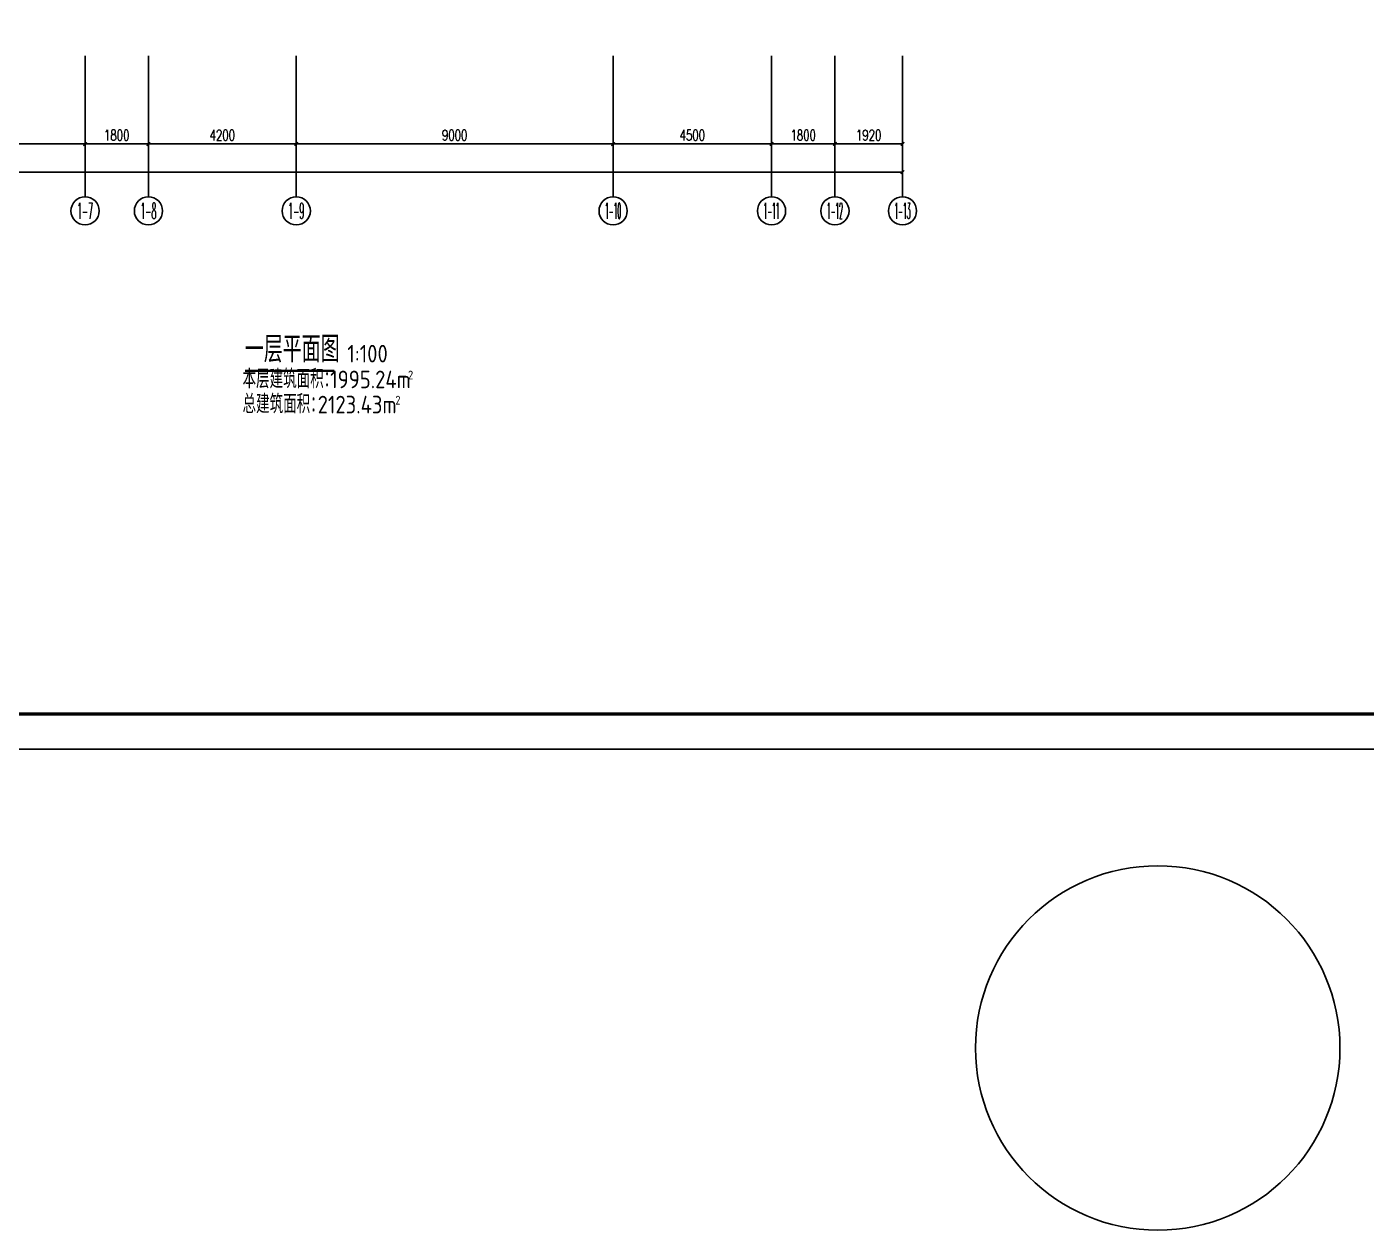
# Model space of a CAD drawing. Extents: x 815029915 to 815825525, y 579155098 to 579748855.
# Drawn here: x 815181143 to 815219189, y 579510555 to 579544739 of the extents above; entities that cross this region are included whole.
import ezdxf
from ezdxf.enums import TextEntityAlignment as Align

# ---------------------------------------------------------------- set-up
doc = ezdxf.new("R2010")
doc.units = 0
doc.header["$LTSCALE"] = 100
doc.header["$MEASUREMENT"] = 0
for name, color, linetype in [('AXIS', 3, 'Continuous'), ('AXIS_TEXT', 7, 'Continuous'), ('DIM_SYMB', 3, 'Continuous'), ('PUB_TEXT', 7, 'Continuous'), ('ZG-图框层', 4, 'Continuous'), ('zm', 1, 'Continuous')]:
    doc.layers.add(name, color=color, linetype=linetype)
doc.styles.add('_TCH_AXIS', font='COMPLEX', dxfattribs={"bigfont": 'GBCBIG'})
doc.styles.add('_TCH_DIM_T3', font='SIMPLEX', dxfattribs={"width": 0.705882, "bigfont": 'GBCBIG'})
doc.styles.add('COMPLEX', font='COMPLEX')
doc.styles.get("Standard").update_dxf_attribs({"font": 'gbenor.shx', "bigfont": 'gbcbig.shx'})
doc.dimstyles.new('_TCH_ARCH-100', dxfattribs={"dimscale": 100, "dimtxt": 2.975, "dimasz": 1, "dimexe": 2.5, "dimexo": 3, "dimgap": 1, "dimtad": 1, "dimdec": 0, "dimzin": 0, "dimdsep": 46, "dimtxsty": '_TCH_DIM_T3', "dimblk": 'ARCHTICK', "dimcen": 0.09, "dimclrt": 7, "dimazin": 2, "dimtfac": 1, "dimtdec": 0, "dimtix": 1, "dimtmove": 2, "dimatfit": 3, "dimfxl": 0, "dimtolj": 1, "dimtzin": 0, "dimarcsym": 0})

# ---------------------------------------------------------------- blocks, each defined once
blk = doc.blocks.new('_AXISO')
blk.add_circle((0, 0), 0.5)
at = {"layer": 'AXIS_TEXT', "style": 'COMPLEX', "width": 1.041667}
blk.add_attdef('A', text='', height=0.56, dxfattribs=at).set_placement((-0.25, -0.28), (0.25, -0.28), align=Align.FIT)
blk = doc.blocks.new('_ArchTick')
at = {"color": 0, "linetype": 'ByBlock', "const_width": 0.4}
blk.add_lwpolyline([(-0.5, -0.5), (0.5, 0.5)], dxfattribs=at)
blk = doc.blocks.new('*D216')
at = {"layer": 'AXIS', "color": 0, "lineweight": -2, "transparency": 16777216}
for p, q in [((815146598, 579543610), (815146598, 579540360)), ((815206018, 579543610), (815206018, 579540360)), ((815146598, 579540610), (815206018, 579540610))]:
    blk.add_line(p, q, dxfattribs=at)
at = {"layer": 'Defpoints', "color": 0, "transparency": 16777216}
for p in [(815146598, 579543910), (815206018, 579543910), (815206018, 579540610)]:
    blk.add_point(p, dxfattribs=at)
at = {"layer": 'AXIS', "color": 0, "lineweight": -2, "transparency": 16777216, "xscale": 100, "yscale": 100, "zscale": 100, "rotation": 180}
blk.add_blockref('_ArchTick', (815146598, 579540610), dxfattribs=at)
at = {"layer": 'AXIS', "color": 0, "lineweight": -2, "transparency": 16777216, "xscale": 100, "yscale": 100, "zscale": 100}
blk.add_blockref('_ArchTick', (815206018, 579540610), dxfattribs=at)
at = {"layer": 'AXIS', "color": 7, "transparency": 16777216, "insert": (815176308, 579540859), "char_height": 297.5, "attachment_point": 5, "style": '_TCH_DIM_T3'}
blk.add_mtext('\\A1;59420', dxfattribs=at)
blk = doc.blocks.new('*D223')
at = {"layer": 'AXIS', "color": 0, "lineweight": -2, "transparency": 16777216}
for p, q in [((815176798, 579543610), (815176798, 579541160)), ((815182798, 579543610), (815182798, 579541160)), ((815176798, 579541410), (815182798, 579541410))]:
    blk.add_line(p, q, dxfattribs=at)
at = {"layer": 'Defpoints', "color": 0, "transparency": 16777216}
for p in [(815176798, 579543910), (815182798, 579543910), (815182798, 579541410)]:
    blk.add_point(p, dxfattribs=at)
at = {"layer": 'AXIS', "color": 0, "lineweight": -2, "transparency": 16777216, "xscale": 100, "yscale": 100, "zscale": 100, "rotation": 180}
blk.add_blockref('_ArchTick', (815176798, 579541410), dxfattribs=at)
at = {"layer": 'AXIS', "color": 0, "lineweight": -2, "transparency": 16777216, "xscale": 100, "yscale": 100, "zscale": 100}
blk.add_blockref('_ArchTick', (815182798, 579541410), dxfattribs=at)
at = {"layer": 'AXIS', "color": 7, "transparency": 16777216, "insert": (815179798, 579541659), "char_height": 297.5, "attachment_point": 5, "style": '_TCH_DIM_T3'}
blk.add_mtext('\\A1;6000', dxfattribs=at)
blk = doc.blocks.new('*D224')
at = {"layer": 'AXIS', "color": 0, "lineweight": -2, "transparency": 16777216}
for p, q in [((815182798, 579543610), (815182798, 579541160)), ((815184598, 579543610), (815184598, 579541160)), ((815182798, 579541410), (815184598, 579541410))]:
    blk.add_line(p, q, dxfattribs=at)
at = {"layer": 'Defpoints', "color": 0, "transparency": 16777216}
for p in [(815182798, 579543910), (815184598, 579543910), (815184598, 579541410)]:
    blk.add_point(p, dxfattribs=at)
at = {"layer": 'AXIS', "color": 0, "lineweight": -2, "transparency": 16777216, "xscale": 100, "yscale": 100, "zscale": 100, "rotation": 180}
blk.add_blockref('_ArchTick', (815182798, 579541410), dxfattribs=at)
at = {"layer": 'AXIS', "color": 0, "lineweight": -2, "transparency": 16777216, "xscale": 100, "yscale": 100, "zscale": 100}
blk.add_blockref('_ArchTick', (815184598, 579541410), dxfattribs=at)
at = {"layer": 'AXIS', "color": 7, "transparency": 16777216, "insert": (815183698, 579541659), "char_height": 297.5, "attachment_point": 5, "style": '_TCH_DIM_T3'}
blk.add_mtext('\\A1;1800', dxfattribs=at)
blk = doc.blocks.new('*D225')
at = {"layer": 'AXIS', "color": 0, "lineweight": -2, "transparency": 16777216}
for p, q in [((815184598, 579543610), (815184598, 579541160)), ((815188798, 579543610), (815188798, 579541160)), ((815184598, 579541410), (815188798, 579541410))]:
    blk.add_line(p, q, dxfattribs=at)
at = {"layer": 'Defpoints', "color": 0, "transparency": 16777216}
for p in [(815184598, 579543910), (815188798, 579543910), (815188798, 579541410)]:
    blk.add_point(p, dxfattribs=at)
at = {"layer": 'AXIS', "color": 0, "lineweight": -2, "transparency": 16777216, "xscale": 100, "yscale": 100, "zscale": 100, "rotation": 180}
blk.add_blockref('_ArchTick', (815184598, 579541410), dxfattribs=at)
at = {"layer": 'AXIS', "color": 0, "lineweight": -2, "transparency": 16777216, "xscale": 100, "yscale": 100, "zscale": 100}
blk.add_blockref('_ArchTick', (815188798, 579541410), dxfattribs=at)
at = {"layer": 'AXIS', "color": 7, "transparency": 16777216, "insert": (815186698, 579541659), "char_height": 297.5, "attachment_point": 5, "style": '_TCH_DIM_T3'}
blk.add_mtext('\\A1;4200', dxfattribs=at)
blk = doc.blocks.new('*D226')
at = {"layer": 'AXIS', "color": 0, "lineweight": -2, "transparency": 16777216}
for p, q in [((815188798, 579543610), (815188798, 579541160)), ((815197798, 579543610), (815197798, 579541160)), ((815188798, 579541410), (815197798, 579541410))]:
    blk.add_line(p, q, dxfattribs=at)
at = {"layer": 'Defpoints', "color": 0, "transparency": 16777216}
for p in [(815188798, 579543910), (815197798, 579543910), (815197798, 579541410)]:
    blk.add_point(p, dxfattribs=at)
at = {"layer": 'AXIS', "color": 0, "lineweight": -2, "transparency": 16777216, "xscale": 100, "yscale": 100, "zscale": 100, "rotation": 180}
blk.add_blockref('_ArchTick', (815188798, 579541410), dxfattribs=at)
at = {"layer": 'AXIS', "color": 0, "lineweight": -2, "transparency": 16777216, "xscale": 100, "yscale": 100, "zscale": 100}
blk.add_blockref('_ArchTick', (815197798, 579541410), dxfattribs=at)
at = {"layer": 'AXIS', "color": 7, "transparency": 16777216, "insert": (815193298, 579541659), "char_height": 297.5, "attachment_point": 5, "style": '_TCH_DIM_T3'}
blk.add_mtext('\\A1;9000', dxfattribs=at)
blk = doc.blocks.new('*D227')
at = {"layer": 'AXIS', "color": 0, "lineweight": -2, "transparency": 16777216}
for p, q in [((815197798, 579543610), (815197798, 579541160)), ((815202298, 579543610), (815202298, 579541160)), ((815197798, 579541410), (815202298, 579541410))]:
    blk.add_line(p, q, dxfattribs=at)
at = {"layer": 'Defpoints', "color": 0, "transparency": 16777216}
for p in [(815197798, 579543910), (815202298, 579543910), (815202298, 579541410)]:
    blk.add_point(p, dxfattribs=at)
at = {"layer": 'AXIS', "color": 0, "lineweight": -2, "transparency": 16777216, "xscale": 100, "yscale": 100, "zscale": 100, "rotation": 180}
blk.add_blockref('_ArchTick', (815197798, 579541410), dxfattribs=at)
at = {"layer": 'AXIS', "color": 0, "lineweight": -2, "transparency": 16777216, "xscale": 100, "yscale": 100, "zscale": 100}
blk.add_blockref('_ArchTick', (815202298, 579541410), dxfattribs=at)
at = {"layer": 'AXIS', "color": 7, "transparency": 16777216, "insert": (815200048, 579541659), "char_height": 297.5, "attachment_point": 5, "style": '_TCH_DIM_T3'}
blk.add_mtext('\\A1;4500', dxfattribs=at)
blk = doc.blocks.new('*D228')
at = {"layer": 'AXIS', "color": 0, "lineweight": -2, "transparency": 16777216}
for p, q in [((815202298, 579543610), (815202298, 579541160)), ((815204098, 579543610), (815204098, 579541160)), ((815202298, 579541410), (815204098, 579541410))]:
    blk.add_line(p, q, dxfattribs=at)
at = {"layer": 'Defpoints', "color": 0, "transparency": 16777216}
for p in [(815202298, 579543910), (815204098, 579543910), (815204098, 579541410)]:
    blk.add_point(p, dxfattribs=at)
at = {"layer": 'AXIS', "color": 0, "lineweight": -2, "transparency": 16777216, "xscale": 100, "yscale": 100, "zscale": 100, "rotation": 180}
blk.add_blockref('_ArchTick', (815202298, 579541410), dxfattribs=at)
at = {"layer": 'AXIS', "color": 0, "lineweight": -2, "transparency": 16777216, "xscale": 100, "yscale": 100, "zscale": 100}
blk.add_blockref('_ArchTick', (815204098, 579541410), dxfattribs=at)
at = {"layer": 'AXIS', "color": 7, "transparency": 16777216, "insert": (815203198, 579541659), "char_height": 297.5, "attachment_point": 5, "style": '_TCH_DIM_T3'}
blk.add_mtext('\\A1;1800', dxfattribs=at)
blk = doc.blocks.new('*D229')
at = {"layer": 'AXIS', "color": 0, "lineweight": -2, "transparency": 16777216}
for p, q in [((815204098, 579543610), (815204098, 579541160)), ((815206018, 579543610), (815206018, 579541160)), ((815204098, 579541410), (815206018, 579541410))]:
    blk.add_line(p, q, dxfattribs=at)
at = {"layer": 'Defpoints', "color": 0, "transparency": 16777216}
for p in [(815204098, 579543910), (815206018, 579543910), (815206018, 579541410)]:
    blk.add_point(p, dxfattribs=at)
at = {"layer": 'AXIS', "color": 0, "lineweight": -2, "transparency": 16777216, "xscale": 100, "yscale": 100, "zscale": 100, "rotation": 180}
blk.add_blockref('_ArchTick', (815204098, 579541410), dxfattribs=at)
at = {"layer": 'AXIS', "color": 0, "lineweight": -2, "transparency": 16777216, "xscale": 100, "yscale": 100, "zscale": 100}
blk.add_blockref('_ArchTick', (815206018, 579541410), dxfattribs=at)
at = {"layer": 'AXIS', "color": 7, "transparency": 16777216, "insert": (815205058, 579541659), "char_height": 297.5, "attachment_point": 5, "style": '_TCH_DIM_T3'}
blk.add_mtext('\\A1;1920', dxfattribs=at)
blk = doc.blocks.new('ll')
at = {"layer": 'ZG-图框层'}
blk.add_lwpolyline([(815136770, 579524220), (815255670, 579524220), (815255670, 579608320), (815136770, 579608320)], close=True, dxfattribs=at)

msp = doc.modelspace()

# ---------------------------------------------------------------- linework, layer by layer
at = {"layer": 'AXIS'}
for p, q in [((815182798.1, 579543910.1), (815182798.1, 579539910.1)), ((815184598.1, 579543910.1), (815184598.1, 579539910.1)), ((815188798.1, 579543910.1), (815188798.1, 579539910.1)), ((815197798.1, 579543910.1), (815197798.1, 579539910.1)), ((815202298.1, 579543910.1), (815202298.1, 579539910.1)), ((815204098.1, 579543910.1), (815204098.1, 579539910.1)), ((815206018.1, 579543910.1), (815206018.1, 579539910.1))]:
    msp.add_line(p, q, dxfattribs=at)
at = {"layer": 'DIM_SYMB', "const_width": 70}
msp.add_lwpolyline([(815187339.1, 579534966.8), (815189877, 579534966.8)], dxfattribs=at)
at = {"layer": 'ZG-图框层', "const_width": 100}
msp.add_lwpolyline([(815139270.1, 579525220), (815254670.1, 579525220), (815254670.1, 579607320), (815139270.1, 579607320)], close=True, dxfattribs=at)
at = {"layer": 'zm', "color": 1}
msp.add_circle((815213268.1, 579515730.6), 5176, dxfattribs=at)

# ---------------------------------------------------------------- block references
at = {"layer": 'AXIS'}
ref = msp.add_blockref('_AXISO', (815182798.1, 579539510.1), dxfattribs=dict(at, xscale=800, yscale=800, zscale=800))
ref.add_attrib('A', '1-7', dxfattribs={"color": 7, "height": 452.55, "style": '_TCH_AXIS', "width": 0.381818}).set_placement((815182571.8, 579539283.8), (815183024.4, 579539283.8), align=Align.FIT)
ref = msp.add_blockref('_AXISO', (815184598.1, 579539510.1), dxfattribs=dict(at, xscale=800, yscale=800, zscale=800))
ref.add_attrib('A', '1-8', dxfattribs={"color": 7, "height": 452.55, "style": '_TCH_AXIS', "width": 0.381818}).set_placement((815184371.8, 579539283.8), (815184824.4, 579539283.8), align=Align.FIT)
ref = msp.add_blockref('_AXISO', (815188798.1, 579539510.1), dxfattribs=dict(at, xscale=800, yscale=800, zscale=800))
ref.add_attrib('A', '1-9', dxfattribs={"color": 7, "height": 452.55, "style": '_TCH_AXIS', "width": 0.381818}).set_placement((815188571.8, 579539283.8), (815189024.4, 579539283.8), align=Align.FIT)
ref = msp.add_blockref('_AXISO', (815197798.1, 579539510.1), dxfattribs=dict(at, xscale=800, yscale=800, zscale=800))
ref.add_attrib('A', '1-10', dxfattribs={"color": 7, "height": 452.55, "style": '_TCH_AXIS', "width": 0.3}).set_placement((815197571.8, 579539283.8), (815198024.4, 579539283.8), align=Align.FIT)
ref = msp.add_blockref('_AXISO', (815202298.1, 579539510.1), dxfattribs=dict(at, xscale=800, yscale=800, zscale=800))
ref.add_attrib('A', '1-11', dxfattribs={"color": 7, "height": 452.55, "style": '_TCH_AXIS', "width": 0.323077}).set_placement((815202071.8, 579539283.8), (815202524.4, 579539283.8), align=Align.FIT)
ref = msp.add_blockref('_AXISO', (815204098.1, 579539510.1), dxfattribs=dict(at, xscale=800, yscale=800, zscale=800))
ref.add_attrib('A', '1-12', dxfattribs={"color": 7, "height": 452.55, "style": '_TCH_AXIS', "width": 0.3}).set_placement((815203871.8, 579539283.8), (815204324.4, 579539283.8), align=Align.FIT)
ref = msp.add_blockref('_AXISO', (815206018.1, 579539510.1), dxfattribs=dict(at, xscale=800, yscale=800, zscale=800))
ref.add_attrib('A', '1-13', dxfattribs={"color": 7, "height": 452.55, "style": '_TCH_AXIS', "width": 0.3}).set_placement((815205791.8, 579539283.8), (815206244.4, 579539283.8), align=Align.FIT)
at = {"layer": 'zm', "color": 1}
msp.add_blockref('ll', (0, 0), dxfattribs=at)

# ---------------------------------------------------------------- texts
at = {"layer": 'DIM_SYMB', "color": 7}
for s, height, p in [('一层平面图', 746.67, (815187339.1, 579535204.8)), ('1:100', 500, (815190248, 579535204.8))]:
    msp.add_text(s, height=height, dxfattribs=at).set_placement(p)
at = {"layer": 'PUB_TEXT'}
for s, height, p in [('本层建筑面积：', 533.33, (815187272.3, 579534471.7)), ('1995.24m', 500, (815189761.2, 579534471.7)), ('2', 250, (815191972.5, 579534721.7)), ('总建筑面积：', 533.33, (815187272.3, 579533757.7)), ('2123.43m', 500, (815189405.7, 579533757.7)), ('2', 250, (815191614, 579534007.7))]:
    msp.add_text(s, height=height, dxfattribs=at).set_placement(p)

# ---------------------------------------------------------------- dimensions: what is measured, and where the dimension line sits
at = {"layer": 'AXIS'}
for p1, p2, distance, picture, middle in [((815146598.1, 579543910.1), (815206018.1, 579543910.1), -3300, '*D216', (815176308.1, 579540858.9)), ((815176798.1, 579543910.1), (815182798.1, 579543910.1), -2500, '*D223', (815179798.1, 579541658.9)), ((815182798.1, 579543910.1), (815184598.1, 579543910.1), -2500, '*D224', (815183698.1, 579541658.9)), ((815184598.1, 579543910.1), (815188798.1, 579543910.1), -2500, '*D225', (815186698.1, 579541658.9)), ((815188798.1, 579543910.1), (815197798.1, 579543910.1), -2500, '*D226', (815193298.1, 579541658.9)), ((815197798.1, 579543910.1), (815202298.1, 579543910.1), -2500, '*D227', (815200048.1, 579541658.9)), ((815202298.1, 579543910.1), (815204098.1, 579543910.1), -2500, '*D228', (815203198.1, 579541658.9)), ((815204098.1, 579543910.1), (815206018.1, 579543910.1), -2500, '*D229', (815205058.1, 579541658.9))]:
    dim = msp.add_aligned_dim(p1=p1, p2=p2, distance=distance, dimstyle='_TCH_ARCH-100', dxfattribs=at)
    dim.commit()
    dim.dimension.update_dxf_attribs({"geometry": picture, "text_midpoint": middle})

doc.saveas('drawing.dxf')
